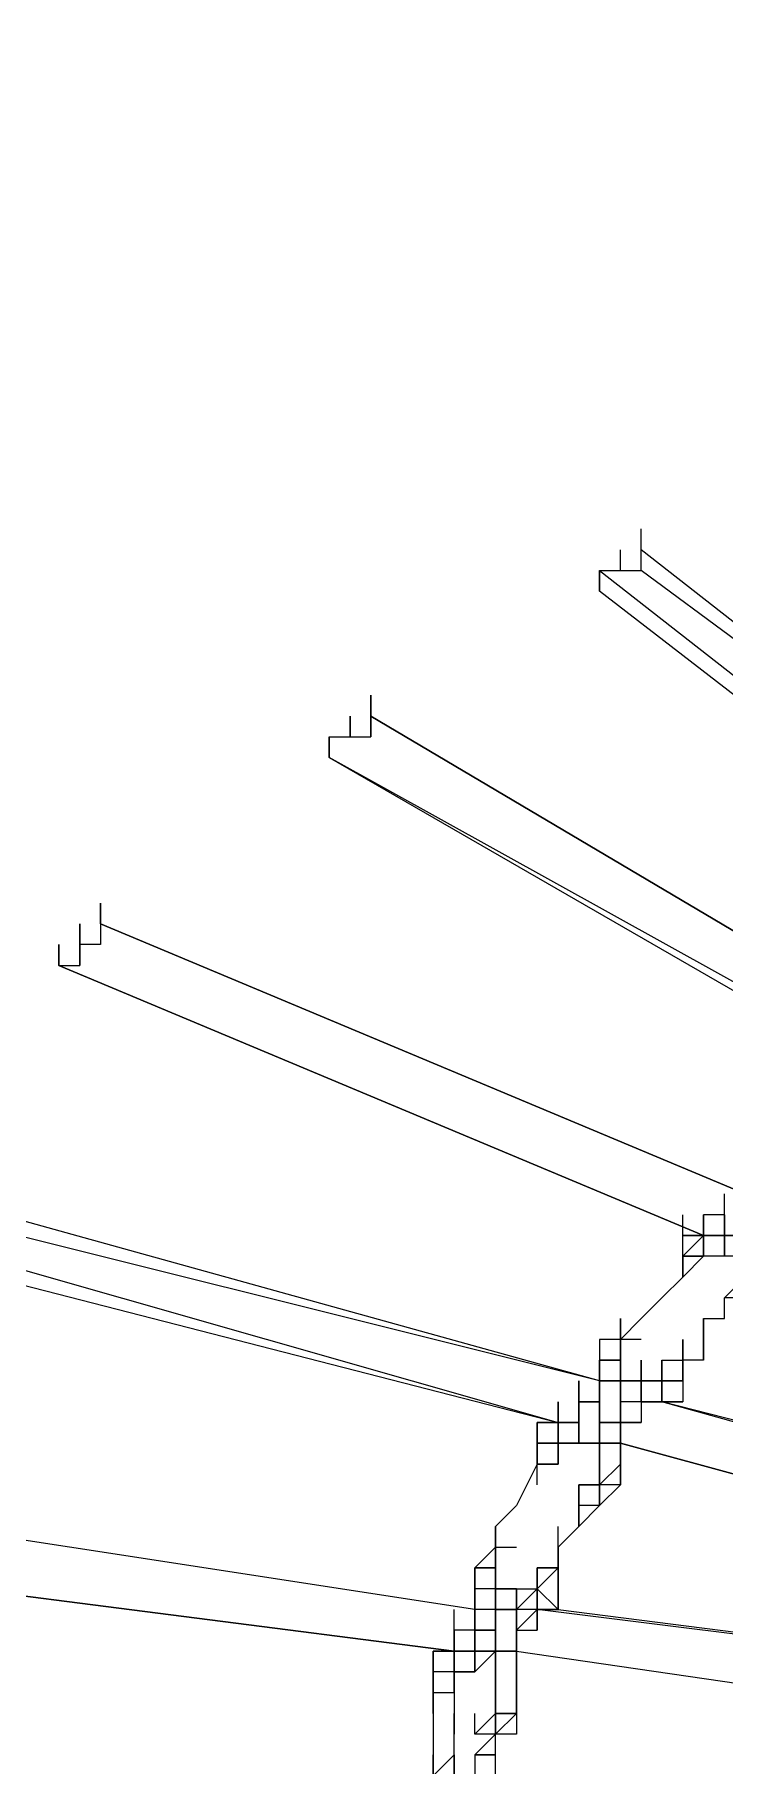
# Model space of a CAD drawing. Header units: inches. Extents: x 3324238 to 135265466, y -1036581 to 20094598.
# Drawn here: x 3353720.81 to 3353723.48, y -519025.39 to -519018.68 of the extents above; entities that cross this region are included whole.
import ezdxf

# ---------------------------------------------------------------- set-up
doc = ezdxf.new("R2010")
doc.units = ezdxf.units.IN
doc.header["$MEASUREMENT"] = 0
doc.layers.add('PDF_Geometry', color=7, linetype='Continuous')

msp = doc.modelspace()

# ---------------------------------------------------------------- linework, layer by layer
at = {"layer": 'PDF_Geometry', "color": 32, "lineweight": 13, "true_color": 0xdd6e00}
msp.add_lwpolyline([(3353740.2386, -519026.0718, 1.00015), (3353717.3563, -519026.0718), (3353717.3563, -519077.0734)], format="xyb", dxfattribs=at)
at = {"layer": 'PDF_Geometry', "lineweight": 25}
for points in [[(3353723.1574, -519020.6735), (3353723.1574, -519020.5929)], [(3353725.0106, -519022.1238), (3353725.0106, -519022.0432), (3353725.0106, -519022.1238), (3353725.0106, -519022.0432), (3353725.0106, -519022.1238), (3353725.0106, -519022.2043), (3353725.0106, -519022.2849), (3353725.0106, -519022.3655), (3353725.0106, -519022.2849), (3353725.0106, -519022.2043), (3353725.0106, -519022.1238), (3353725.0106, -519022.0432), (3353725.0106, -519022.1238), (3353723.1575, -519020.754), (3353723.1575, -519020.6735), (3353723.1575, -519020.5929)], [(3353722.9963, -519020.754), (3353723.0769, -519020.754), (3353723.0769, -519020.6735)], [(3353723.0769, -519020.7541), (3353723.1574, -519020.7541), (3353723.1574, -519020.6735)], [(3353723.0769, -519020.7541), (3353723.0769, -519020.6735)], [(3353723.1574, -519020.7541), (3353723.1574, -519020.6735)], [(3353725.2523, -519021.9626), (3353725.2523, -519021.8821), (3353725.2523, -519021.9626), (3353725.1717, -519021.9626), (3353725.1717, -519022.0432), (3353725.1717, -519021.9626), (3353725.1717, -519022.0432), (3353725.1717, -519021.9626), (3353725.1717, -519022.0432), (3353725.0911, -519022.0432), (3353725.0911, -519022.1238), (3353725.0911, -519022.2043), (3353725.0911, -519022.2849), (3353725.0106, -519022.2849), (3353725.0911, -519022.2849), (3353725.0911, -519022.2043), (3353725.0911, -519022.1238), (3353725.0106, -519022.1238), (3353723.1575, -519020.6735)], [(3353724.7689, -519022.1238), (3353724.7689, -519022.2043), (3353724.7689, -519022.1238), (3353724.7689, -519022.2043), (3353722.9963, -519020.8346), (3353722.9963, -519020.754), (3353724.8494, -519022.2043), (3353724.8494, -519022.1238)], [(3353722.9963, -519020.8346), (3353722.9963, -519020.7541)], [(3353722.0295, -519021.3181), (3353722.0295, -519021.3986), (3353722.11, -519021.3986), (3353722.11, -519021.3181), (3353722.11, -519021.2375)], [(3353722.11, -519021.3181), (3353722.11, -519021.2375)], [(3353724.1243, -519022.6878), (3353721.9489, -519021.4792), (3353721.9489, -519021.3986), (3353721.9489, -519021.4792), (3353721.9489, -519021.3986), (3353722.0295, -519021.3986), (3353722.0295, -519021.3181)], [(3353724.5272, -519022.4461), (3353724.4466, -519022.4461), (3353724.366, -519022.4461), (3353724.366, -519022.5266), (3353724.2854, -519022.5266), (3353724.366, -519022.5266), (3353724.2854, -519022.5266), (3353724.2854, -519022.6072), (3353722.11, -519021.3181), (3353724.2854, -519022.6072), (3353724.2854, -519022.6878), (3353724.2049, -519022.6878), (3353724.2049, -519022.6072), (3353724.2049, -519022.6878), (3353724.2049, -519022.7683), (3353724.2049, -519022.6878), (3353724.2049, -519022.6072), (3353724.2049, -519022.6878), (3353724.2854, -519022.6878)], [(3353721.9489, -519021.4792), (3353721.9489, -519021.3986)], [(3353721.9489, -519021.4792), (3353721.9489, -519021.3986)], [(3353721.9489, -519021.4792), (3353724.0437, -519022.6878), (3353724.1243, -519022.6878), (3353724.1243, -519022.6072), (3353724.1243, -519022.6878), (3353724.1243, -519022.6072), (3353724.1243, -519022.6878), (3353724.1243, -519022.6072), (3353724.1243, -519022.6878), (3353724.1243, -519022.7683), (3353724.1243, -519022.6878), (3353724.0437, -519022.6878)], [(3353721.0626, -519022.0432), (3353721.0626, -519022.1238), (3353721.0626, -519022.2043)], [(3353721.0626, -519022.1238), (3353721.0626, -519022.0432)], [(3353723.4797, -519023.4129), (3353723.3992, -519023.4129), (3353723.3992, -519023.3324), (3353723.3992, -519023.2518), (3353723.3992, -519023.3324), (3353723.4797, -519023.3324), (3353723.5603, -519023.3324), (3353723.5603, -519023.2518), (3353723.6409, -519023.1712), (3353723.6409, -519023.0906), (3353723.6409, -519023.0101), (3353723.6409, -519023.0906), (3353723.6409, -519023.1712), (3353723.5603, -519023.1712), (3353721.0626, -519022.1238), (3353721.0626, -519022.0432)], [(3353721.0626, -519022.1238), (3353723.5603, -519023.1712)], [(3353721.0626, -519022.2043), (3353720.982, -519022.2043)], [(3353723.5603, -519023.4935), (3353723.5603, -519023.5741), (3353723.5603, -519023.4935), (3353723.5603, -519023.5741), (3353723.4797, -519023.5741), (3353723.5603, -519023.4935), (3353723.5603, -519023.5741), (3353723.5603, -519023.4935), (3353723.5603, -519023.4129), (3353723.5603, -519023.3324), (3353723.4797, -519023.3324), (3353723.4797, -519023.2518), (3353723.4797, -519023.3324), (3353723.4797, -519023.2518), (3353723.4797, -519023.3324), (3353723.3992, -519023.3324), (3353720.9015, -519022.2849), (3353720.982, -519022.2849)], [(3353720.9015, -519022.2849), (3353723.3992, -519023.3324), (3353723.3992, -519023.4129)], [(3353722.9963, -519023.8963), (3353720.0957, -519023.0906)], [(3353722.8352, -519024.1381), (3353722.9157, -519024.1381), (3353722.9963, -519024.1381), (3353722.9963, -519024.0575), (3353722.9963, -519024.1381), (3353722.9963, -519024.0575), (3353722.9963, -519024.1381), (3353722.9963, -519024.0575), (3353722.9963, -519023.9769), (3353722.9963, -519023.8964), (3353722.9963, -519023.9769), (3353722.9963, -519023.8964), (3353722.9963, -519023.8158), (3353722.9963, -519023.8964), (3353720.0957, -519023.1712)], [(3353723.5603, -519023.1712), (3353723.5603, -519023.2518), (3353723.5603, -519023.3323), (3353723.5603, -519023.4129), (3353723.5603, -519023.3324), (3353723.5603, -519023.4129), (3353723.5603, -519023.3324), (3353723.5603, -519023.2518), (3353723.5603, -519023.1712), (3353723.5603, -519023.2518), (3353723.5603, -519023.3324), (3353723.5603, -519023.4129), (3353723.4797, -519023.4129), (3353723.3992, -519023.4129), (3353723.3992, -519023.3324), (3353723.3992, -519023.4129), (3353723.3992, -519023.3324), (3353723.3186, -519023.4129), (3353723.3186, -519023.3324), (3353723.3186, -519023.2518)], [(3353723.4797, -519023.2518), (3353723.4797, -519023.1712)], [(3353723.4797, -519023.2518), (3353723.4797, -519023.1712)], [(3353720.0152, -519023.2518), (3353722.8352, -519024.0575)], [(3353723.3992, -519023.3323), (3353723.4797, -519023.3323), (3353723.4797, -519023.2518)], [(3353723.3992, -519023.2518), (3353723.3992, -519023.3324)], [(3353723.5603, -519023.4129), (3353723.5603, -519023.3324), (3353723.4797, -519023.3324), (3353723.4797, -519023.4129), (3353723.4797, -519023.3324), (3353723.4797, -519023.2518), (3353723.3992, -519023.2518), (3353723.3992, -519023.3324), (3353723.4797, -519023.3324), (3353723.4797, -519023.2518)], [(3353723.3992, -519023.3323), (3353723.3992, -519023.2518)], [(3353723.3992, -519023.3324), (3353723.3992, -519023.2518)], [(3353723.3992, -519023.3323), (3353723.3992, -519023.2518)], [(3353723.3992, -519023.3323), (3353723.3992, -519023.2518)], [(3353723.3992, -519023.3323), (3353723.3992, -519023.2518)], [(3353723.4797, -519023.3323), (3353723.4797, -519023.2518)], [(3353723.4797, -519023.3324), (3353723.4797, -519023.2518)], [(3353720.0152, -519023.3324), (3353722.8352, -519024.0575), (3353722.8352, -519023.9769), (3353722.8352, -519024.0575), (3353722.8352, -519023.9769), (3353722.8352, -519024.0575), (3353722.9157, -519024.0575), (3353722.9157, -519023.9769), (3353722.9157, -519023.8964), (3353722.9157, -519023.9769), (3353722.9157, -519024.0575), (3353722.9157, -519023.9769), (3353722.9157, -519024.0575), (3353722.9157, -519023.9769), (3353722.9157, -519024.0575), (3353722.9157, -519023.9769), (3353722.9157, -519024.0575), (3353722.8352, -519024.0575), (3353722.8352, -519024.1381), (3353722.8352, -519024.0575), (3353722.8352, -519023.9769), (3353722.8352, -519024.0575), (3353722.8352, -519023.9769), (3353722.8352, -519024.0575), (3353722.8352, -519023.9769), (3353722.8352, -519024.0575), (3353722.8352, -519024.1381), (3353722.8352, -519024.2186), (3353722.8352, -519024.1381), (3353722.8352, -519024.0575), (3353722.8352, -519024.1381), (3353722.7546, -519024.1381), (3353722.7546, -519024.0575), (3353722.8352, -519024.0575), (3353722.7546, -519024.0575), (3353722.7546, -519024.1381), (3353722.7546, -519024.0575), (3353722.7546, -519024.1381), (3353722.7546, -519024.2186), (3353722.7546, -519024.1381), (3353722.7546, -519024.2186), (3353722.7546, -519024.1381), (3353722.7546, -519024.2186), (3353722.7546, -519024.1381), (3353722.7546, -519024.2186), (3353722.674, -519024.3798), (3353722.5935, -519024.4604), (3353722.5935, -519024.5409), (3353722.5935, -519024.6215), (3353722.5129, -519024.6215), (3353722.5129, -519024.7021), (3353722.5129, -519024.7826), (3353722.5129, -519024.8632), (3353722.5129, -519024.7826), (3353722.5129, -519024.8632), (3353722.5129, -519024.7826), (3353722.5129, -519024.8632), (3353722.5129, -519024.9438), (3353722.5129, -519024.8632), (3353722.5129, -519024.7826), (3353722.5129, -519024.8632), (3353722.5129, -519024.9438), (3353722.4323, -519024.9438), (3353722.4323, -519024.8632)], [(3353723.3992, -519023.3324), (3353723.3186, -519023.3324), (3353723.3992, -519023.3324)], [(3353723.3992, -519023.3324), (3353723.3992, -519023.4129), (3353723.3186, -519023.4129)], [(3353723.3992, -519023.4129), (3353723.3992, -519023.3323)], [(3353723.3992, -519023.4129), (3353723.3992, -519023.3323)], [(3353723.3992, -519023.4129), (3353723.3992, -519023.3324)], [(3353723.3992, -519023.4129), (3353723.3992, -519023.3324)], [(3353723.3992, -519023.4129), (3353723.3992, -519023.3324)], [(3353723.3992, -519023.4129), (3353723.3992, -519023.3324)], [(3353723.3992, -519023.4129), (3353723.3186, -519023.4935)], [(3353723.3186, -519023.4935), (3353723.238, -519023.5741)], [(3353723.0769, -519024.2992), (3353723.0769, -519024.2186), (3353723.0769, -519024.138), (3353723.0769, -519024.2186), (3353723.0769, -519024.1381), (3353723.0769, -519024.0575), (3353723.0769, -519023.9769), (3353723.0769, -519023.8964), (3353723.0769, -519023.8158), (3353723.0769, -519023.8964), (3353723.0769, -519023.8158), (3353723.0769, -519023.7352), (3353722.9963, -519023.7352), (3353722.9963, -519023.8158), (3353722.9963, -519023.8964), (3353723.0769, -519023.8964), (3353723.1575, -519023.8964), (3353723.1575, -519023.9769), (3353723.1575, -519024.0575), (3353723.0769, -519024.0575), (3353723.0769, -519024.1381), (3353723.0769, -519024.0575), (3353722.9963, -519024.0575), (3353722.9963, -519023.9769), (3353722.9963, -519024.0575), (3353723.0769, -519024.0575), (3353723.0769, -519023.9769), (3353723.0769, -519023.8964), (3353722.9963, -519023.8964), (3353722.9963, -519023.8158), (3353722.9963, -519023.8964), (3353722.9963, -519023.9769), (3353722.9963, -519024.0575), (3353722.9963, -519023.9769), (3353722.9963, -519023.8964), (3353722.9963, -519023.8158), (3353722.9963, -519023.8964), (3353722.9963, -519023.9769), (3353722.9963, -519023.8964), (3353722.9963, -519023.9769), (3353722.9963, -519023.8964), (3353722.9963, -519023.8158), (3353722.9963, -519023.8964), (3353722.9963, -519023.9769), (3353722.9963, -519023.8964), (3353722.9963, -519023.8158), (3353723.0769, -519023.8158), (3353723.0769, -519023.7352), (3353723.1575, -519023.6546), (3353723.238, -519023.5741)], [(3353723.4797, -519023.6546), (3353723.4797, -519023.574)], [(3353723.4797, -519023.6546), (3353723.4797, -519023.574)], [(3353723.1575, -519023.7352), (3353723.0769, -519023.7352), (3353723.0769, -519023.6546), (3353723.0769, -519023.7352), (3353723.1575, -519023.6546)], [(3353723.3992, -519023.6546), (3353723.3992, -519023.8158), (3353723.3186, -519023.8158), (3353723.3186, -519023.8964), (3353723.3186, -519023.8158), (3353723.3186, -519023.7352)], [(3353723.3992, -519023.7352), (3353723.3992, -519023.6546)], [(3353723.3992, -519023.6546), (3353723.4797, -519023.6546)], [(3353723.3992, -519023.7352), (3353723.3992, -519023.6546)], [(3353723.0769, -519023.8158), (3353723.0769, -519023.7352)], [(3353723.0769, -519023.7352), (3353723.0769, -519023.8158)], [(3353723.0769, -519023.8158), (3353723.0769, -519023.7352)], [(3353723.0769, -519023.8158), (3353723.0769, -519023.7352)], [(3353723.0769, -519023.8158), (3353723.0769, -519023.7352)], [(3353723.3992, -519023.8158), (3353723.3992, -519023.7352), (3353723.3992, -519023.8158), (3353723.3186, -519023.8158), (3353723.3186, -519023.8964), (3353723.3186, -519023.8158), (3353723.3186, -519023.7352), (3353723.3186, -519023.8158), (3353723.3186, -519023.8964), (3353723.3186, -519023.8158), (3353723.3186, -519023.8964), (3353723.3186, -519023.8158)], [(3353723.3186, -519023.8158), (3353723.3186, -519023.7352)], [(3353723.3186, -519023.8158), (3353723.3186, -519023.7352)], [(3353722.9963, -519023.8158), (3353723.0769, -519023.8158), (3353722.9963, -519023.8158)], [(3353722.9963, -519023.8964), (3353722.9963, -519023.8158)], [(3353722.9963, -519023.8964), (3353722.9963, -519023.8158)], [(3353722.9963, -519023.8964), (3353722.9963, -519023.8158)], [(3353726.7026, -519024.8632), (3353723.238, -519023.9769), (3353723.1575, -519023.9769), (3353723.0769, -519023.9769), (3353723.0769, -519024.0575), (3353723.0769, -519023.9769), (3353723.0769, -519023.8964), (3353723.0769, -519023.9769), (3353723.0769, -519024.0575), (3353723.0769, -519024.1381), (3353723.0769, -519024.0575), (3353723.0769, -519024.1381), (3353723.0769, -519024.0575), (3353723.0769, -519023.9769), (3353723.0769, -519023.8964), (3353723.0769, -519023.9769), (3353723.0769, -519023.8964), (3353723.0769, -519023.8158), (3353723.0769, -519023.8964), (3353723.0769, -519023.9769), (3353723.0769, -519024.0575), (3353723.0769, -519023.9769), (3353723.0769, -519023.8963)], [(3353723.0769, -519023.8963), (3353723.0769, -519023.8158)], [(3353723.0769, -519023.8964), (3353723.0769, -519023.8158)], [(3353723.0769, -519023.8964), (3353723.0769, -519023.8158)], [(3353723.0769, -519023.8964), (3353723.0769, -519023.8158)], [(3353723.0769, -519023.8963), (3353723.0769, -519023.8158)], [(3353723.0769, -519023.8964), (3353723.0769, -519023.8158)], [(3353723.1574, -519023.8963), (3353723.1574, -519023.8158)], [(3353726.7026, -519024.9438), (3353723.238, -519023.9769), (3353723.238, -519023.8964), (3353723.1575, -519023.8964), (3353723.1575, -519023.8158), (3353723.1575, -519023.8964), (3353723.1575, -519023.9769), (3353723.238, -519023.9769), (3353723.238, -519023.8964), (3353723.238, -519023.8158), (3353723.3186, -519023.8158), (3353723.3186, -519023.8964), (3353723.238, -519023.8964), (3353723.238, -519023.9769), (3353723.238, -519023.8964), (3353723.238, -519023.8158), (3353723.238, -519023.8964), (3353723.1575, -519023.8964), (3353723.238, -519023.8964), (3353723.238, -519023.8158), (3353723.238, -519023.8964), (3353723.3186, -519023.8964), (3353723.3186, -519023.9769)], [(3353723.1575, -519023.8964), (3353723.1575, -519023.8158)], [(3353722.9157, -519023.9769), (3353722.9157, -519023.8963)], [(3353722.9963, -519023.9769), (3353722.9963, -519023.8964), (3353722.9963, -519023.9769)], [(3353722.9963, -519023.9769), (3353722.9963, -519023.8964)], [(3353722.9963, -519024.0575), (3353722.9963, -519023.9769), (3353722.9963, -519023.8964)], [(3353723.0769, -519023.9769), (3353723.0769, -519023.8964)], [(3353723.0769, -519023.9769), (3353723.0769, -519023.8964)], [(3353723.0769, -519023.9769), (3353723.0769, -519023.8964)], [(3353723.0769, -519023.9769), (3353723.0769, -519023.8964)], [(3353723.0769, -519023.9769), (3353723.0769, -519023.8964)], [(3353723.0769, -519023.9769), (3353723.0769, -519023.8964)], [(3353723.0769, -519023.9769), (3353723.0769, -519023.8964)], [(3353723.0769, -519023.9769), (3353723.0769, -519023.8964)], [(3353723.0769, -519023.9769), (3353723.0769, -519023.8964)], [(3353723.0769, -519023.8964), (3353723.0769, -519023.9769)], [(3353723.0769, -519023.8964), (3353723.0769, -519023.9769)], [(3353723.0769, -519023.9769), (3353723.0769, -519023.8964)], [(3353723.0769, -519023.9769), (3353723.0769, -519023.8964)], [(3353723.1575, -519023.9769), (3353723.1575, -519023.8964)], [(3353723.1575, -519023.9769), (3353723.1575, -519023.8964)], [(3353723.238, -519023.9769), (3353723.238, -519023.8963)], [(3353722.8352, -519023.9769), (3353722.8352, -519024.0575), (3353722.8352, -519023.9769), (3353722.8352, -519024.0575), (3353722.9157, -519024.0575), (3353722.9157, -519023.9769), (3353722.9157, -519024.0575), (3353722.9157, -519024.1381), (3353722.9963, -519024.1381), (3353722.9963, -519024.2186)], [(3353722.8352, -519024.1381), (3353722.8352, -519024.0575), (3353722.8352, -519023.9769)], [(3353722.9157, -519024.0575), (3353722.9157, -519023.9769)], [(3353722.9963, -519023.9769), (3353722.9157, -519023.9769), (3353722.9963, -519023.9769)], [(3353722.9157, -519024.0575), (3353722.9157, -519023.9769)], [(3353722.9963, -519024.0575), (3353722.9963, -519024.1381), (3353722.9157, -519024.1381), (3353722.9157, -519024.0575), (3353722.9157, -519023.9769)], [(3353722.9157, -519024.0575), (3353722.9157, -519023.9769)], [(3353722.9157, -519024.0575), (3353722.9157, -519023.9769)], [(3353722.9963, -519024.0575), (3353722.9963, -519023.9769)], [(3353722.9963, -519024.0575), (3353722.9963, -519023.9769)], [(3353722.9963, -519024.0575), (3353722.9963, -519023.9769)], [(3353722.9963, -519023.9769), (3353722.9963, -519024.0575)], [(3353723.0769, -519024.0575), (3353723.0769, -519023.9769)], [(3353723.0769, -519024.0575), (3353723.0769, -519023.9769)], [(3353723.0769, -519024.0575), (3353723.0769, -519023.9769)], [(3353723.0769, -519024.0575), (3353723.0769, -519023.9769)], [(3353723.0769, -519024.0575), (3353723.0769, -519023.9769)], [(3353723.0769, -519024.0575), (3353723.0769, -519023.9769)], [(3353723.0769, -519024.0575), (3353723.0769, -519023.9769)], [(3353723.0769, -519024.0575), (3353723.0769, -519023.9769)], [(3353723.0769, -519023.9769), (3353723.0769, -519024.0575)], [(3353723.0769, -519024.0575), (3353723.0769, -519023.9769)], [(3353723.0769, -519024.0575), (3353723.0769, -519023.9769)], [(3353723.0769, -519024.0575), (3353723.0769, -519023.9769)], [(3353723.238, -519023.9769), (3353723.3186, -519023.9769), (3353723.238, -519023.9769)], [(3353722.7546, -519024.2186), (3353722.7546, -519024.1381), (3353722.7546, -519024.2186), (3353722.7546, -519024.1381), (3353722.8352, -519024.1381), (3353722.8352, -519024.2186), (3353722.8352, -519024.138), (3353722.8352, -519024.0575)], [(3353722.8352, -519024.138), (3353722.8352, -519024.0575)], [(3353723.0769, -519024.0575), (3353722.9963, -519024.0575), (3353723.0769, -519024.0575)], [(3353722.9963, -519024.138), (3353722.9963, -519024.0575)], [(3353722.9963, -519024.1381), (3353722.9963, -519024.0575)], [(3353722.9963, -519024.0575), (3353723.0769, -519024.0575)], [(3353722.9963, -519024.138), (3353722.9963, -519024.0575)], [(3353722.9963, -519024.138), (3353722.9963, -519024.0575)], [(3353722.9963, -519024.138), (3353722.9963, -519024.0575)], [(3353723.0769, -519024.1381), (3353723.0769, -519024.0575)], [(3353723.0769, -519024.1381), (3353723.0769, -519024.0575)], [(3353723.0769, -519024.138), (3353723.0769, -519024.0575)], [(3353723.0769, -519024.0575), (3353723.1574, -519024.0575)], [(3353722.7546, -519024.2992), (3353722.7546, -519024.2186), (3353722.7546, -519024.138), (3353722.7546, -519024.2186)], [(3353722.7546, -519024.1381), (3353722.7546, -519024.2186), (3353722.7546, -519024.1381)], [(3353722.7546, -519024.2186), (3353722.7546, -519024.1381)], [(3353722.8352, -519024.1381), (3353722.7546, -519024.1381)], [(3353722.8352, -519024.1381), (3353722.9157, -519024.1381), (3353722.8352, -519024.1381)], [(3353723.0769, -519024.2186), (3353723.0769, -519024.1381), (3353723.0769, -519024.2186), (3353722.9963, -519024.2992), (3353722.9963, -519024.2186), (3353722.9963, -519024.2992), (3353722.9963, -519024.2186), (3353722.9963, -519024.2992), (3353722.9963, -519024.2186), (3353722.9963, -519024.2992), (3353722.9157, -519024.2992), (3353722.9157, -519024.3798), (3353722.9157, -519024.2992)], [(3353726.622, -519025.1049), (3353726.622, -519025.1855), (3353726.7026, -519025.1855), (3353726.7026, -519025.2661), (3353726.7026, -519025.1855), (3353726.7026, -519025.2661), (3353726.7026, -519025.3466), (3353726.7026, -519025.2661), (3353726.7026, -519025.1855), (3353726.7026, -519025.2661), (3353726.7026, -519025.1855), (3353726.7026, -519025.1049), (3353726.7026, -519025.1855), (3353726.7026, -519025.1049), (3353726.7026, -519025.0243), (3353726.622, -519025.1049), (3353726.622, -519025.0243), (3353726.622, -519025.1049), (3353723.0769, -519024.1381), (3353722.9963, -519024.1381), (3353723.0769, -519024.1381), (3353723.0769, -519024.2186), (3353723.0769, -519024.2992)], [(3353722.9963, -519024.2186), (3353722.9963, -519024.1381), (3353722.9963, -519024.2186)], [(3353723.0769, -519024.138), (3353726.622, -519025.1049)], [(3353722.8352, -519024.2186), (3353722.7546, -519024.2186), (3353722.8352, -519024.2186)], [(3353722.8352, -519024.2186), (3353722.7546, -519024.2186)], [(3353722.7546, -519024.2992), (3353722.7546, -519024.2186)], [(3353722.8352, -519024.7021), (3353722.8352, -519024.7826), (3353722.8352, -519024.7021), (3353722.8352, -519024.6215), (3353722.8352, -519024.5409), (3353722.8352, -519024.6215), (3353722.8352, -519024.5409), (3353722.8352, -519024.6215), (3353722.8352, -519024.5409), (3353722.9157, -519024.4604), (3353722.9963, -519024.3798), (3353722.9963, -519024.2992), (3353722.9963, -519024.3798), (3353722.9963, -519024.2992), (3353722.9963, -519024.2186), (3353722.9963, -519024.2992)], [(3353722.9963, -519024.2992), (3353722.9963, -519024.2186)], [(3353722.9963, -519024.2992), (3353722.9963, -519024.2186)], [(3353722.5935, -519024.5409), (3353722.5935, -519024.6215), (3353722.5935, -519024.5409), (3353722.5935, -519024.6215), (3353722.5935, -519024.5409), (3353722.5935, -519024.6215), (3353722.5935, -519024.5409), (3353722.5935, -519024.6215), (3353722.5935, -519024.5409), (3353722.5935, -519024.6215), (3353722.5129, -519024.6215), (3353722.5129, -519024.7021), (3353722.5129, -519024.7826), (3353719.3706, -519024.2992)], [(3353722.8352, -519024.6215), (3353722.8352, -519024.5409), (3353722.8352, -519024.6215), (3353722.8352, -519024.5409), (3353722.8352, -519024.6215), (3353722.7546, -519024.7021), (3353722.7546, -519024.6215), (3353722.8352, -519024.6215), (3353722.8352, -519024.7021), (3353722.8352, -519024.6215), (3353722.8352, -519024.7021), (3353722.8352, -519024.6215), (3353722.7546, -519024.6215), (3353722.7546, -519024.7021), (3353722.7546, -519024.7826), (3353722.674, -519024.7826), (3353722.674, -519024.7021), (3353722.674, -519024.7826), (3353722.674, -519024.7021), (3353722.5935, -519024.7021), (3353722.5935, -519024.6215), (3353722.5935, -519024.5409), (3353722.5935, -519024.6215), (3353722.5935, -519024.7021), (3353722.5935, -519024.7826), (3353722.5129, -519024.7826), (3353719.3706, -519024.2992)], [(3353722.9963, -519024.3798), (3353722.9157, -519024.3798)], [(3353722.4323, -519024.8632), (3353722.4323, -519024.9438), (3353722.4323, -519024.8632), (3353722.4323, -519024.9438), (3353722.4323, -519024.8632), (3353722.4323, -519024.9438), (3353722.4323, -519024.8632), (3353722.4323, -519024.9438), (3353722.4323, -519024.8632), (3353722.4323, -519024.9438), (3353722.4323, -519025.0243), (3353722.4323, -519025.1049), (3353722.4323, -519025.0243), (3353722.4323, -519025.1049), (3353722.4323, -519025.0243), (3353722.4323, -519025.1049), (3353722.4323, -519025.0243), (3353722.4323, -519025.1049), (3353722.4323, -519025.0243), (3353722.4323, -519024.9438), (3353719.29, -519024.5409), (3353719.29, -519024.4603)], [(3353722.5935, -519024.9438), (3353722.5129, -519024.9438), (3353722.5129, -519024.8632), (3353722.5129, -519024.7826), (3353722.5129, -519024.7021), (3353722.5129, -519024.7826), (3353722.5129, -519024.7021), (3353722.5129, -519024.6215), (3353722.5935, -519024.6215), (3353722.5935, -519024.5409), (3353722.5935, -519024.4604), (3353722.5935, -519024.5409), (3353722.5935, -519024.6215), (3353722.5935, -519024.5409), (3353722.674, -519024.5409)], [(3353722.8352, -519024.5409), (3353722.8352, -519024.6215), (3353722.8352, -519024.5409), (3353722.8352, -519024.4604)], [(3353719.29, -519024.5409), (3353722.4323, -519024.9438)], [(3353722.8352, -519024.6215), (3353722.8352, -519024.5409)], [(3353722.5129, -519024.7021), (3353722.5129, -519024.6215)], [(3353722.5129, -519024.7021), (3353722.5129, -519024.6215)], [(3353722.5129, -519024.7021), (3353722.5129, -519024.6215)], [(3353722.5935, -519024.7021), (3353722.5935, -519024.7826), (3353722.5935, -519024.7021), (3353722.5935, -519024.7826), (3353722.674, -519024.7826), (3353722.5935, -519024.7826), (3353722.5935, -519024.7021), (3353722.674, -519024.7021), (3353722.674, -519024.7826), (3353722.674, -519024.8632), (3353722.674, -519024.7826), (3353722.674, -519024.7021), (3353722.674, -519024.7826), (3353722.674, -519024.7021), (3353722.674, -519024.7826), (3353722.674, -519024.7021), (3353722.674, -519024.7826), (3353722.674, -519024.7021), (3353722.674, -519024.7826), (3353722.674, -519024.8632), (3353722.674, -519024.7826), (3353722.674, -519024.7021), (3353722.674, -519024.7826), (3353722.674, -519024.8632), (3353722.674, -519024.7826), (3353722.674, -519024.8632), (3353722.674, -519024.7826), (3353722.674, -519024.7021), (3353722.674, -519024.7826), (3353722.674, -519024.7021), (3353722.7546, -519024.7021), (3353722.7546, -519024.6215), (3353722.7546, -519024.7021), (3353722.7546, -519024.7826), (3353722.7546, -519024.8632), (3353722.7546, -519024.7826), (3353722.674, -519024.8632), (3353722.674, -519024.9438), (3353722.674, -519025.0243), (3353722.674, -519025.1049), (3353722.674, -519025.1855), (3353722.674, -519025.1049), (3353722.674, -519025.0243), (3353722.674, -519024.9438), (3353726.5414, -519025.5078)], [(3353722.5935, -519024.6215), (3353722.5935, -519024.7021), (3353722.5935, -519024.6215)], [(3353722.7546, -519024.702), (3353722.7546, -519024.6215)], [(3353722.8352, -519024.6215), (3353722.8352, -519024.7021), (3353722.8352, -519024.6215)], [(3353722.674, -519025.0243), (3353722.674, -519024.9438), (3353722.674, -519024.8632), (3353722.674, -519024.9438), (3353722.674, -519024.8632), (3353722.674, -519024.7826), (3353722.5935, -519024.7826), (3353722.5129, -519024.7826), (3353722.5129, -519024.8632), (3353722.5129, -519024.9438), (3353722.5935, -519024.9438), (3353722.5935, -519024.8632), (3353722.5935, -519024.7826), (3353722.5935, -519024.7021), (3353722.5935, -519024.7826), (3353722.5935, -519024.8632), (3353722.5935, -519024.9438), (3353722.5935, -519024.8632), (3353722.5935, -519024.9438), (3353722.5935, -519024.8632), (3353722.5129, -519024.8632), (3353722.5935, -519024.8632), (3353722.5935, -519024.9438), (3353722.5935, -519024.8632), (3353722.5129, -519024.8632), (3353722.5935, -519024.8632), (3353722.5935, -519024.7826), (3353722.674, -519024.7826), (3353722.5935, -519024.7826), (3353722.5129, -519024.7826), (3353722.5129, -519024.8632), (3353722.5129, -519024.9438), (3353722.5129, -519024.8632), (3353722.5129, -519024.9438), (3353722.5935, -519024.9438), (3353722.674, -519024.9438), (3353722.674, -519024.8632), (3353722.674, -519024.9438), (3353722.5935, -519024.9438), (3353722.5129, -519024.9438), (3353722.5129, -519024.8632), (3353722.5129, -519024.9438), (3353722.5129, -519024.8632), (3353722.4323, -519024.8632), (3353722.4323, -519024.9438), (3353722.4323, -519024.8632), (3353722.4323, -519024.7826)], [(3353722.5934, -519024.7826), (3353722.5934, -519024.702), (3353722.5129, -519024.702)], [(3353722.5129, -519024.7826), (3353722.5129, -519024.7021)], [(3353722.5935, -519024.7826), (3353722.5935, -519024.702)], [(3353722.5935, -519024.7826), (3353722.5935, -519024.702)], [(3353722.7546, -519024.7826), (3353722.8352, -519024.7826), (3353722.7546, -519024.7826), (3353722.7546, -519024.702), (3353722.7546, -519024.7826), (3353722.7546, -519024.7021), (3353722.674, -519024.7826), (3353722.674, -519024.7021), (3353722.674, -519024.7826), (3353722.674, -519024.7021)], [(3353722.674, -519024.7826), (3353722.674, -519024.702)], [(3353722.674, -519024.7826), (3353722.674, -519024.702)], [(3353722.7546, -519024.7826), (3353722.7546, -519024.702)], [(3353722.7546, -519024.8632), (3353722.7546, -519024.7826), (3353722.7546, -519024.702)], [(3353722.7546, -519024.7826), (3353722.7546, -519024.702)], [(3353722.7546, -519024.7826), (3353722.7546, -519024.7021)], [(3353722.7546, -519024.7826), (3353722.7546, -519024.7021)], [(3353722.8352, -519024.7826), (3353722.8352, -519024.7021), (3353722.8352, -519024.7826)], [(3353722.5129, -519024.8632), (3353722.5129, -519024.7826)], [(3353722.5129, -519024.8632), (3353722.5129, -519024.7826)], [(3353722.5129, -519024.8632), (3353722.5129, -519024.7826)], [(3353722.5129, -519024.8632), (3353722.5129, -519024.7826)], [(3353722.5935, -519024.8632), (3353722.5935, -519024.7826)], [(3353722.5935, -519024.7826), (3353722.674, -519024.7826)], [(3353722.674, -519024.8632), (3353722.674, -519024.7826)], [(3353722.7546, -519024.7826), (3353722.8352, -519024.7826)], [(3353722.5129, -519025.0243), (3353722.5129, -519024.9438), (3353722.5129, -519024.8632), (3353722.5129, -519024.9438), (3353722.5935, -519024.9438), (3353722.5129, -519025.0243), (3353722.4323, -519025.0243), (3353722.4323, -519024.9438), (3353722.4323, -519025.0243), (3353722.4323, -519025.1049), (3353722.4323, -519025.0243), (3353722.4323, -519025.1049), (3353722.4323, -519025.1855), (3353722.4323, -519025.2661), (3353722.4323, -519025.1855)], [(3353722.4323, -519024.9438), (3353722.4323, -519024.8632)], [(3353722.4323, -519024.8632), (3353722.4323, -519024.9438)], [(3353722.4323, -519024.9438), (3353722.4323, -519024.8632)], [(3353722.4323, -519024.9438), (3353722.4323, -519024.8632)], [(3353722.4323, -519024.9438), (3353722.5129, -519024.9438), (3353722.5129, -519024.8632)], [(3353722.4323, -519024.9438), (3353722.4323, -519024.8632)], [(3353722.5129, -519024.9438), (3353722.5129, -519024.8632)], [(3353722.5129, -519024.9438), (3353722.5129, -519024.8632)], [(3353722.5129, -519024.9438), (3353722.5129, -519024.8632)], [(3353722.5129, -519024.9438), (3353722.5129, -519024.8632)], [(3353722.5934, -519024.9438), (3353722.5934, -519024.8632)], [(3353722.5934, -519024.9438), (3353722.5934, -519024.8632)], [(3353722.5935, -519024.9438), (3353722.5935, -519024.8632)], [(3353722.5935, -519024.9438), (3353722.5935, -519024.8632)], [(3353722.5935, -519024.9438), (3353722.5935, -519024.8632)], [(3353722.5935, -519024.9438), (3353722.5935, -519024.8632)], [(3353722.5935, -519024.9438), (3353722.5935, -519024.8632)], [(3353722.5935, -519024.9438), (3353722.5935, -519024.8632)], [(3353722.5935, -519024.9438), (3353722.5935, -519024.8632), (3353722.5935, -519024.9438), (3353722.674, -519024.9438), (3353726.5414, -519025.5078)], [(3353722.5935, -519024.9438), (3353722.5935, -519024.8632)], [(3353722.5935, -519024.9438), (3353722.5935, -519024.8632)], [(3353722.5935, -519024.9438), (3353722.5935, -519024.8632)], [(3353722.5935, -519024.8632), (3353722.5935, -519024.9438)], [(3353722.5935, -519024.9438), (3353722.5935, -519024.8632)], [(3353722.5935, -519024.9438), (3353722.5935, -519024.8632)], [(3353722.5935, -519024.9438), (3353722.5935, -519024.8632)], [(3353722.674, -519024.9438), (3353722.674, -519024.8632)], [(3353722.674, -519024.9438), (3353722.674, -519024.8632)], [(3353722.674, -519024.8632), (3353722.674, -519024.9438)], [(3353722.674, -519024.8632), (3353722.7546, -519024.8632)], [(3353722.674, -519024.9438), (3353722.674, -519024.8632)], [(3353722.674, -519024.9438), (3353722.674, -519024.8632)], [(3353722.674, -519024.9438), (3353722.674, -519024.8632)], [(3353722.674, -519024.9438), (3353722.674, -519024.8632)], [(3353722.674, -519024.9438), (3353722.674, -519024.8632)], [(3353722.3517, -519024.9438), (3353722.3517, -519025.0243), (3353722.3517, -519025.1049), (3353722.4323, -519025.1049), (3353722.4323, -519025.0243), (3353722.4323, -519024.9438), (3353722.4323, -519025.0243), (3353722.3517, -519025.0243)], [(3353722.3517, -519025.0243), (3353722.3517, -519024.9438), (3353722.3517, -519025.0243)], [(3353722.3517, -519024.9438), (3353722.4323, -519024.9438), (3353722.3517, -519024.9438)], [(3353722.4323, -519024.9438), (3353722.5129, -519024.9438)], [(3353722.4323, -519025.0243), (3353722.4323, -519024.9438)], [(3353722.4323, -519025.0243), (3353722.4323, -519024.9438)], [(3353722.4323, -519025.0243), (3353722.4323, -519024.9438)], [(3353722.674, -519025.1049), (3353722.674, -519025.1855), (3353722.674, -519025.2661), (3353722.5935, -519025.2661), (3353722.5129, -519025.2661), (3353722.5935, -519025.1855), (3353722.5935, -519025.1049), (3353722.5935, -519025.0243), (3353722.5935, -519024.9438)], [(3353722.5129, -519025.0243), (3353722.5129, -519024.9438), (3353722.5129, -519025.0243)], [(3353722.5935, -519025.0243), (3353722.5935, -519024.9438), (3353722.5935, -519025.0243)], [(3353722.674, -519024.9438), (3353722.674, -519025.0243), (3353722.674, -519024.9438)], [(3353722.674, -519025.0244), (3353722.674, -519024.9438)], [(3353722.3517, -519025.0243), (3353722.3517, -519025.1049), (3353722.3517, -519025.0243)], [(3353722.5129, -519025.0243), (3353722.4323, -519025.0243), (3353722.5129, -519025.0243)], [(3353722.4323, -519025.1049), (3353722.4323, -519025.0243)], [(3353722.4323, -519025.0243), (3353722.4323, -519025.1049)], [(3353722.4323, -519025.1049), (3353722.4323, -519025.0243)], [(3353722.5935, -519025.4272), (3353722.5935, -519025.3466), (3353722.5935, -519025.2661), (3353722.674, -519025.1855), (3353722.5935, -519025.1855), (3353722.5935, -519025.1049), (3353722.5935, -519025.1855), (3353722.5935, -519025.1049), (3353722.5935, -519025.1855), (3353722.5935, -519025.1049), (3353722.5935, -519025.0243), (3353722.5935, -519025.1049), (3353722.5935, -519025.1855), (3353722.5935, -519025.2661), (3353722.5129, -519025.3466), (3353722.5129, -519025.4272)], [(3353722.3517, -519025.1049), (3353722.3517, -519025.1855), (3353722.3517, -519025.1049), (3353722.3517, -519025.1855), (3353722.3517, -519025.2661)], [(3353722.5934, -519025.1855), (3353722.5934, -519025.1049)], [(3353722.5934, -519025.1855), (3353722.5934, -519025.1049)], [(3353722.5935, -519025.2661), (3353722.5935, -519025.1855), (3353722.5935, -519025.1049), (3353722.5935, -519025.1855), (3353722.674, -519025.1855)], [(3353722.5129, -519025.2661), (3353722.5129, -519025.1855)], [(3353722.5935, -519025.1855), (3353722.5935, -519025.2661), (3353722.5935, -519025.1855)], [(3353722.3517, -519025.2661), (3353722.3517, -519025.3466)], [(3353722.4323, -519025.3466), (3353722.4323, -519025.4272), (3353722.4323, -519025.3466), (3353722.4323, -519025.2661)], [(3353722.5935, -519025.4272), (3353722.5935, -519025.2661)], [(3353722.3517, -519025.4272), (3353722.3517, -519025.5078), (3353722.3517, -519025.5883), (3353722.3517, -519025.5078), (3353722.3517, -519025.5883), (3353722.3517, -519025.5078), (3353722.3517, -519025.5883), (3353722.4323, -519025.6689), (3353722.3517, -519025.6689), (3353722.3517, -519025.5883), (3353722.2712, -519025.5883), (3353722.3517, -519025.5883), (3353722.3517, -519025.5078), (3353722.3517, -519025.4272), (3353722.3517, -519025.5078), (3353722.3517, -519025.4272), (3353722.3517, -519025.3466)], [(3353722.4323, -519025.4272), (3353722.4323, -519025.3466), (3353722.3517, -519025.4272)], [(3353722.4323, -519025.4272), (3353722.4323, -519025.3466), (3353722.4323, -519025.4272), (3353722.4323, -519025.3466), (3353722.4323, -519025.4272)]]:
    msp.add_lwpolyline(points, dxfattribs=at)
for points in [[(3353722.9963, -519020.8346), (3353722.9963, -519020.754)], [(3353722.11, -519021.2375), (3353722.11, -519021.3181)], [(3353722.11, -519021.3181), (3353722.11, -519021.3986)], [(3353720.982, -519022.1238), (3353720.982, -519022.2043)], [(3353720.9015, -519022.2043), (3353720.9015, -519022.2849)], [(3353720.982, -519022.2043), (3353720.982, -519022.2849)], [(3353723.3992, -519023.2518), (3353723.3992, -519023.3323), (3353723.3992, -519023.4129), (3353723.3186, -519023.4129), (3353723.3186, -519023.4935), (3353723.3186, -519023.4129), (3353723.3186, -519023.3324), (3353723.3992, -519023.3324)], [(3353723.3992, -519023.4129), (3353723.3186, -519023.4129)], [(3353723.0769, -519023.6546), (3353723.0769, -519023.7352), (3353723.0769, -519023.8158), (3353723.0769, -519023.7352)], [(3353723.0769, -519023.6546), (3353723.0769, -519023.7352), (3353723.0769, -519023.8158), (3353723.0769, -519023.7352)], [(3353723.0769, -519023.8158), (3353723.0769, -519023.8964), (3353723.0769, -519023.9769), (3353723.0769, -519023.8964), (3353723.0769, -519023.8158), (3353723.0769, -519023.8964), (3353723.0769, -519023.8158), (3353723.0769, -519023.7352)], [(3353722.9963, -519023.8158), (3353722.9963, -519023.8964)], [(3353722.9963, -519023.8158), (3353722.9963, -519023.8963)], [(3353723.0769, -519023.8158), (3353723.0769, -519023.8963)], [(3353723.1575, -519023.8158), (3353723.1575, -519023.8964)], [(3353723.0769, -519023.9769), (3353723.0769, -519024.0575), (3353723.0769, -519023.9769), (3353723.0769, -519023.8964), (3353723.1575, -519023.8964), (3353723.0769, -519023.8964)], [(3353723.238, -519023.8963), (3353723.238, -519023.9769)], [(3353722.9963, -519023.9769), (3353722.9963, -519024.0575)], [(3353723.0769, -519023.9769), (3353723.0769, -519024.0575)], [(3353723.0769, -519023.9769), (3353723.0769, -519024.0575)], [(3353722.8352, -519024.0575), (3353722.8352, -519024.1381)], [(3353722.9157, -519024.1381), (3353722.9157, -519024.0575)], [(3353722.9963, -519024.0575), (3353722.9963, -519024.1381)], [(3353723.0769, -519024.1381), (3353723.0769, -519024.0575)], [(3353722.9157, -519024.3798), (3353722.9157, -519024.2992), (3353722.9157, -519024.3798), (3353722.9157, -519024.2992), (3353722.9157, -519024.3798), (3353722.9157, -519024.2992), (3353722.9963, -519024.2992), (3353722.9963, -519024.2186), (3353722.9963, -519024.2992), (3353722.9963, -519024.3798), (3353723.0769, -519024.2992), (3353722.9963, -519024.2992), (3353722.9963, -519024.3798), (3353722.9157, -519024.3798), (3353722.9157, -519024.4604)], [(3353722.9157, -519024.2992), (3353722.9157, -519024.3798)], [(3353722.5935, -519024.6215), (3353722.5935, -519024.5409), (3353722.5129, -519024.6215), (3353722.5129, -519024.7021), (3353722.5129, -519024.6215)], [(3353722.5935, -519024.702), (3353722.5935, -519024.7826)], [(3353722.5935, -519024.7021), (3353722.5935, -519024.7826)], [(3353726.622, -519025.2661), (3353722.7546, -519024.7826), (3353722.7546, -519024.7021), (3353722.8352, -519024.7826)], [(3353722.7546, -519024.7021), (3353722.7546, -519024.7826)], [(3353722.7546, -519024.7021), (3353722.7546, -519024.7826)], [(3353722.674, -519024.8632), (3353722.674, -519024.9438), (3353722.674, -519024.8632), (3353722.674, -519024.7826)], [(3353722.7546, -519024.7826), (3353722.7546, -519024.8632)], [(3353722.4323, -519024.8632), (3353722.4323, -519024.9438)], [(3353722.5129, -519024.9438), (3353722.5129, -519024.8632)], [(3353722.5935, -519024.8632), (3353722.5935, -519024.9438)], [(3353722.4323, -519025.0243), (3353722.4323, -519025.1049)], [(3353722.3517, -519025.5883), (3353722.2712, -519025.5883), (3353722.2712, -519025.6689), (3353722.2712, -519025.5883), (3353722.2712, -519025.6689), (3353722.2712, -519025.5883), (3353722.2712, -519025.5078), (3353722.3517, -519025.4272), (3353722.3517, -519025.3466), (3353722.3517, -519025.4272), (3353722.3517, -519025.5078), (3353722.3517, -519025.5883), (3353722.3517, -519025.5078), (3353722.3517, -519025.5883), (3353722.3517, -519025.5078)], [(3353722.5129, -519025.3466), (3353722.5935, -519025.3466)]]:
    msp.add_lwpolyline(points, close=True, dxfattribs=at)
at = {"layer": 'PDF_Geometry', "color": 32, "lineweight": 13, "true_color": 0xdd6e00}
msp.add_arc((3353728.7974, -519026.0638), 11.9246, 359.96181, 180.03819, dxfattribs=at)

doc.saveas('drawing.dxf')
